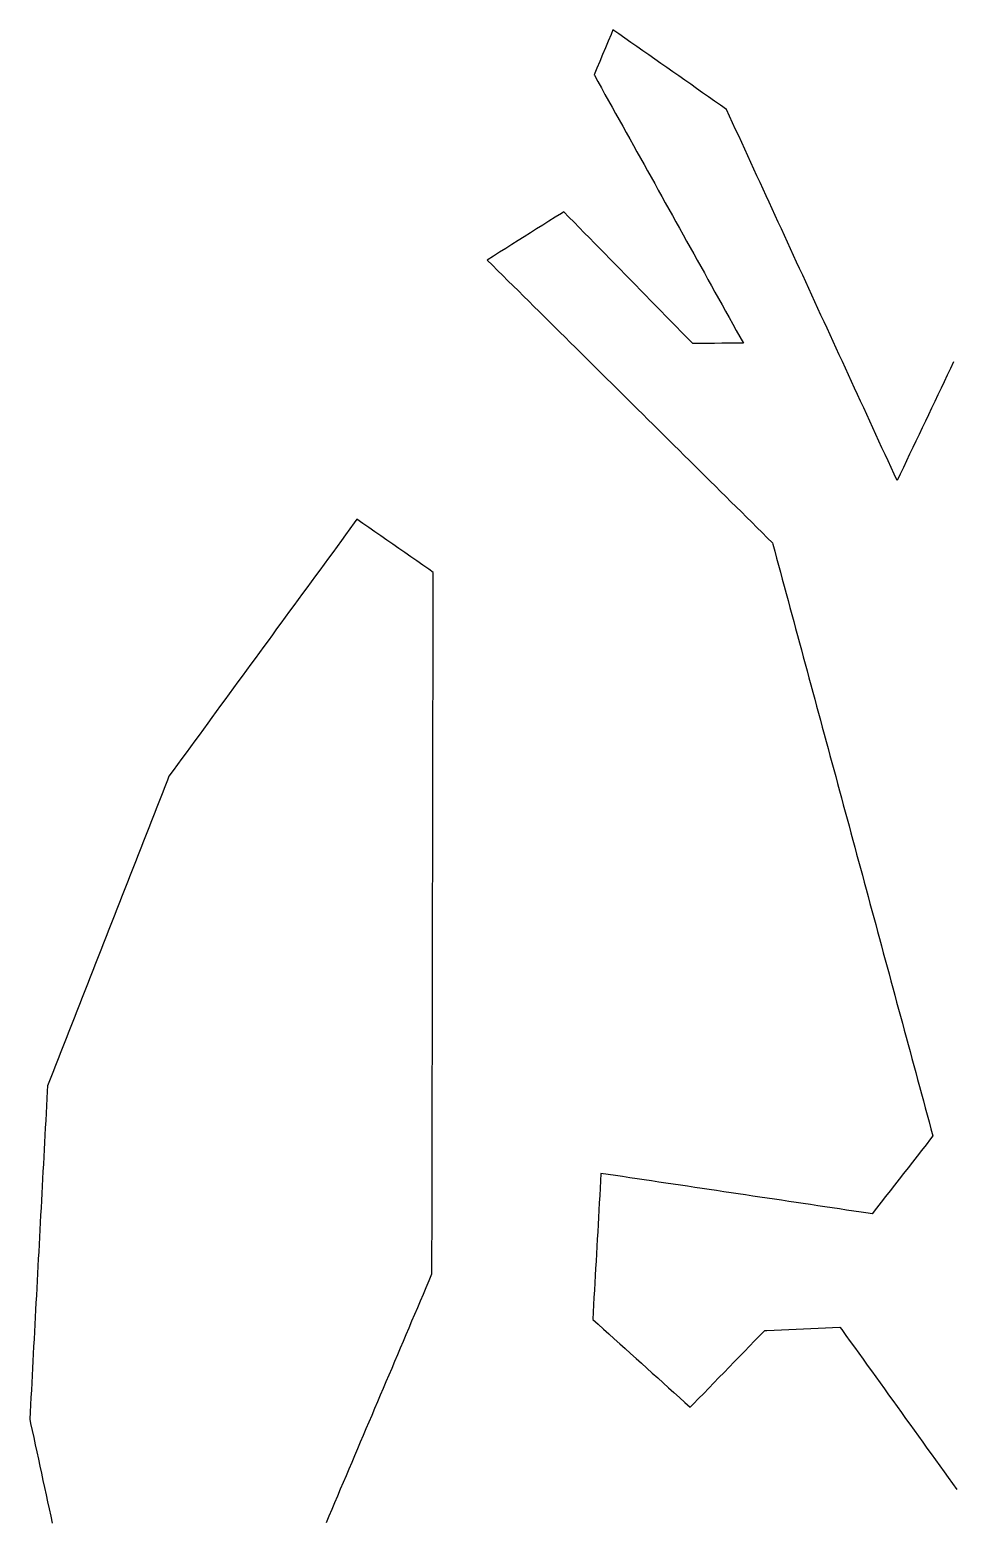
# Model space of a CAD drawing. Header units: millimetres. Extents: x 230 to 3347, y 514 to 5196.
# Drawn here: x 922 to 1048.4, y 3778.8 to 3982.7 of the extents above; entities that cross this region are included whole.
import ezdxf

# ---------------------------------------------------------------- set-up
doc = ezdxf.new("R2010")
doc.units = ezdxf.units.MM
doc.layers.add('ALL_ISLANDS', color=7, linetype='Continuous')
doc.layers.add('OUTLINE_ISLAND_01', color=7, linetype='Continuous')

msp = doc.modelspace()

# ---------------------------------------------------------------- linework, layer by layer
at = {"layer": 'ALL_ISLANDS'}
for points in [[(1048.4858, 3937.178), (1048.0561, 3936.2751), (1047.6263, 3935.3721), (1047.1966, 3934.4692), (1046.7668, 3933.5662), (1046.3371, 3932.6633), (1045.9073, 3931.7603), (1045.4776, 3930.8574), (1045.0479, 3929.9544), (1044.6181, 3929.0515), (1044.1884, 3928.1485), (1043.7586, 3927.2456), (1043.3289, 3926.3426), (1042.8992, 3925.4396), (1042.4694, 3924.5367), (1042.0397, 3923.6337), (1041.6099, 3922.7308), (1041.1802, 3921.8278), (1040.7505, 3920.9249), (1040.3506, 3921.7953), (1039.9331, 3922.704), (1039.5156, 3923.6126), (1039.0981, 3924.5213), (1038.6806, 3925.43), (1038.2631, 3926.3387), (1037.8456, 3927.2474), (1037.4281, 3928.1561), (1037.0106, 3929.0647), (1036.5931, 3929.9734), (1036.1757, 3930.8821), (1035.7582, 3931.7908), (1035.3407, 3932.6995), (1034.9232, 3933.6081), (1034.5057, 3934.5168), (1034.0882, 3935.4255), (1033.6707, 3936.3342), (1033.2532, 3937.2429), (1032.8357, 3938.1516), (1032.4183, 3939.0602), (1032.0008, 3939.9689), (1031.5833, 3940.8776), (1031.1658, 3941.7863), (1030.7483, 3942.695), (1030.3308, 3943.6036), (1029.9133, 3944.5123), (1029.4958, 3945.421), (1029.0783, 3946.3297), (1028.6609, 3947.2384), (1028.2434, 3948.1471), (1027.8259, 3949.0557), (1027.4084, 3949.9644), (1026.9909, 3950.8731), (1026.5734, 3951.7818), (1026.1559, 3952.6905), (1025.7384, 3953.5991), (1025.3209, 3954.5078), (1024.9034, 3955.4165), (1024.486, 3956.3252), (1024.0685, 3957.2339), (1023.651, 3958.1426), (1023.2335, 3959.0512), (1022.816, 3959.9599), (1022.3985, 3960.8686), (1021.981, 3961.7773), (1021.5635, 3962.686), (1021.146, 3963.5946), (1020.7286, 3964.5033), (1020.3111, 3965.412), (1019.8936, 3966.3207), (1019.4761, 3967.2294), (1019.0586, 3968.1381), (1018.6411, 3969.0467), (1018.2236, 3969.9554), (1017.8061, 3970.8641), (1017.3886, 3971.7728), (1016.578, 3972.3422), (1015.7598, 3972.917), (1014.9415, 3973.4919), (1014.1232, 3974.0667), (1013.3049, 3974.6415), (1012.4867, 3975.2163), (1011.6684, 3975.7912), (1010.8501, 3976.366), (1010.0318, 3976.9408), (1009.2136, 3977.5157), (1008.3953, 3978.0905), (1007.577, 3978.6653), (1006.7587, 3979.2401), (1005.9405, 3979.815), (1005.1222, 3980.3898), (1004.3039, 3980.9646), (1003.4857, 3981.5395), (1002.6674, 3982.1143), (1001.8491, 3982.6891), (1001.5832, 3982.0521), (1001.1979, 3981.1293), (1000.8127, 3980.2065), (1000.4274, 3979.2836), (1000.0422, 3978.3608), (999.6569, 3977.438), (999.2717, 3976.5152), (999.2992, 3976.4658), (999.785, 3975.5917), (1000.2709, 3974.7177), (1000.7567, 3973.8437), (1001.2426, 3972.9696), (1001.7284, 3972.0956), (1002.2143, 3971.2215), (1002.7001, 3970.3475), (1003.186, 3969.4734), (1003.6718, 3968.5994), (1004.1576, 3967.7254), (1004.6435, 3966.8513), (1005.1293, 3965.9773), (1005.6152, 3965.1032), (1006.101, 3964.2292), (1006.5869, 3963.3551), (1007.0727, 3962.4811), (1007.5586, 3961.6071), (1008.0444, 3960.733), (1008.5303, 3959.859), (1009.0161, 3958.9849), (1009.502, 3958.1109), (1009.9878, 3957.2368), (1010.4737, 3956.3628), (1010.9595, 3955.4888), (1011.4454, 3954.6147), (1011.9312, 3953.7407), (1012.4171, 3952.8666), (1012.9029, 3951.9926), (1013.3888, 3951.1185), (1013.8746, 3950.2445), (1014.3605, 3949.3705), (1014.8463, 3948.4964), (1015.3322, 3947.6224), (1015.818, 3946.7483), (1016.3039, 3945.8743), (1016.7897, 3945.0002), (1017.2756, 3944.1262), (1017.7614, 3943.2522), (1018.2473, 3942.3781), (1018.7331, 3941.5041), (1019.219, 3940.63), (1019.7048, 3939.756), (1018.7696, 3939.7491), (1017.7696, 3939.7418), (1016.7696, 3939.7344), (1015.7696, 3939.727), (1014.7697, 3939.7197), (1013.7697, 3939.7123), (1012.7697, 3939.705), (1012.6019, 3939.8766), (1011.9028, 3940.5916), (1011.2037, 3941.3066), (1010.5046, 3942.0216), (1009.8055, 3942.7366), (1009.1063, 3943.4516), (1008.4072, 3944.1666), (1007.7081, 3944.8816), (1007.009, 3945.5966), (1006.3098, 3946.3116), (1005.6107, 3947.0266), (1004.9116, 3947.7416), (1004.2125, 3948.4566), (1003.5134, 3949.1716), (1002.8142, 3949.8866), (1002.1151, 3950.6016), (1001.416, 3951.3166), (1000.7169, 3952.0316), (1000.0178, 3952.7466), (999.3186, 3953.4616), (998.6195, 3954.1766), (997.9204, 3954.8916), (997.2213, 3955.6066), (996.5221, 3956.3216), (995.823, 3957.0367), (995.1239, 3957.7517), (994.7798, 3957.5351), (993.9336, 3957.0023), (993.0873, 3956.4696), (992.241, 3955.9368), (991.3947, 3955.4041), (990.5485, 3954.8713), (989.7022, 3954.3386), (988.8559, 3953.8058), (988.0096, 3953.2731), (987.1634, 3952.7403), (986.3171, 3952.2076), (985.4708, 3951.6748), (984.6246, 3951.1421), (984.6353, 3951.1315), (985.3452, 3950.4272), (986.0552, 3949.723), (986.7652, 3949.0188), (987.4752, 3948.3146), (988.1852, 3947.6103), (988.8951, 3946.9061), (989.6051, 3946.2019), (990.3151, 3945.4977), (991.0251, 3944.7935), (991.7351, 3944.0892), (992.445, 3943.385), (993.155, 3942.6808), (993.865, 3941.9766), (994.575, 3941.2724), (995.285, 3940.5681), (995.9949, 3939.8639), (996.7049, 3939.1597), (997.4149, 3938.4555), (998.1249, 3937.7512), (998.8349, 3937.047), (999.5448, 3936.3428), (1000.2548, 3935.6386), (1000.9648, 3934.9344), (1001.6748, 3934.2301), (1002.3848, 3933.5259), (1003.0947, 3932.8217), (1003.8047, 3932.1175), (1004.5147, 3931.4132), (1005.2247, 3930.709), (1005.9347, 3930.0048), (1006.6446, 3929.3006), (1007.3546, 3928.5964), (1008.0646, 3927.8921), (1008.7746, 3927.1879), (1009.4846, 3926.4837), (1010.1945, 3925.7795), (1010.9045, 3925.0752), (1011.6145, 3924.371), (1012.3245, 3923.6668), (1013.0345, 3922.9626), (1013.7444, 3922.2584), (1014.4544, 3921.5541), (1015.1644, 3920.8499), (1015.8744, 3920.1457), (1016.5844, 3919.4415), (1017.2943, 3918.7373), (1018.0043, 3918.033), (1018.7143, 3917.3288), (1019.4243, 3916.6246), (1020.1343, 3915.9204), (1020.8442, 3915.2161), (1021.5542, 3914.5119), (1022.2642, 3913.8077), (1022.9742, 3913.1035), (1023.6842, 3912.3993), (1023.7292, 3912.2325), (1023.9902, 3911.2671), (1024.2511, 3910.3017), (1024.5121, 3909.3364), (1024.773, 3908.371), (1025.034, 3907.4057), (1025.2949, 3906.4403), (1025.5559, 3905.475), (1025.8168, 3904.5096), (1026.0777, 3903.5443), (1026.3387, 3902.5789), (1026.5996, 3901.6136), (1026.8606, 3900.6482), (1027.1215, 3899.6829), (1027.3825, 3898.7175), (1027.6434, 3897.7521), (1027.9043, 3896.7868), (1028.1653, 3895.8214), (1028.4262, 3894.8561), (1028.6872, 3893.8907), (1028.9481, 3892.9254), (1029.2091, 3891.96), (1029.47, 3890.9947), (1029.7309, 3890.0293), (1029.9919, 3889.064), (1030.2528, 3888.0986), (1030.5138, 3887.1332), (1030.7747, 3886.1679), (1031.0357, 3885.2025), (1031.2966, 3884.2372), (1031.5575, 3883.2718), (1031.8185, 3882.3065), (1032.0794, 3881.3411), (1032.3404, 3880.3758), (1032.6013, 3879.4104), (1032.8623, 3878.4451), (1033.1232, 3877.4797), (1033.3841, 3876.5144), (1033.6451, 3875.549), (1033.906, 3874.5836), (1034.167, 3873.6183), (1034.4279, 3872.6529), (1034.6889, 3871.6876), (1034.9498, 3870.7222), (1035.2107, 3869.7569), (1035.4717, 3868.7915), (1035.7326, 3867.8262), (1035.9936, 3866.8608), (1036.2545, 3865.8955), (1036.5155, 3864.9301), (1036.7764, 3863.9647), (1037.0373, 3862.9994), (1037.2983, 3862.034), (1037.5592, 3861.0687), (1037.8202, 3860.1033), (1038.0811, 3859.138), (1038.3421, 3858.1726), (1038.603, 3857.2073), (1038.8639, 3856.2419), (1039.1249, 3855.2766), (1039.3858, 3854.3112), (1039.6468, 3853.3459), (1039.9077, 3852.3805), (1040.1687, 3851.4151), (1040.4296, 3850.4498), (1040.6905, 3849.4844), (1040.9515, 3848.5191), (1041.2124, 3847.5537), (1041.4734, 3846.5884), (1041.7343, 3845.623), (1041.9953, 3844.6577), (1042.2562, 3843.6923), (1042.5171, 3842.727), (1042.7781, 3841.7616), (1043.039, 3840.7962), (1043.3, 3839.8309), (1043.5609, 3838.8655), (1043.8219, 3837.9002), (1044.0828, 3836.9348), (1044.3437, 3835.9695), (1044.6047, 3835.0041), (1044.8656, 3834.0388), (1045.1266, 3833.0734), (1045.3875, 3832.1081), (1045.6485, 3831.1427), (1045.3231, 3830.7258), (1044.708, 3829.9374), (1044.0928, 3829.1489), (1043.4777, 3828.3605), (1042.8625, 3827.5721), (1042.2474, 3826.7837), (1041.6322, 3825.9953), (1041.0171, 3825.2069), (1040.4019, 3824.4185), (1039.7868, 3823.6301), (1039.1716, 3822.8417), (1038.5565, 3822.0533), (1037.9413, 3821.2649), (1037.3262, 3820.4765), (1036.802, 3820.5546), (1035.8129, 3820.702), (1034.8238, 3820.8494), (1033.8347, 3820.9969), (1032.8457, 3821.1443), (1031.8566, 3821.2917), (1030.8675, 3821.4391), (1029.8785, 3821.5865), (1028.8894, 3821.734), (1027.9003, 3821.8814), (1026.9112, 3822.0288), (1025.9222, 3822.1762), (1024.9331, 3822.3237), (1023.944, 3822.4711), (1022.9549, 3822.6185), (1021.9659, 3822.7659), (1020.9768, 3822.9134), (1019.9877, 3823.0608), (1018.9986, 3823.2082), (1018.0096, 3823.3556), (1017.0205, 3823.5031), (1016.0314, 3823.6505), (1015.0423, 3823.7979), (1014.0533, 3823.9453), (1013.0642, 3824.0927), (1012.0751, 3824.2402), (1011.0861, 3824.3876), (1010.097, 3824.535), (1009.1079, 3824.6824), (1008.1188, 3824.8299), (1007.1298, 3824.9773), (1006.1407, 3825.1247), (1005.1516, 3825.2721), (1004.1625, 3825.4196), (1003.1735, 3825.567), (1002.1844, 3825.7144), (1001.1953, 3825.8618), (1000.2062, 3826.0092), (1000.2047, 3825.982), (1000.1483, 3824.9836), (1000.092, 3823.9852), (1000.0356, 3822.9868), (999.9792, 3821.9884), (999.9228, 3820.99), (999.8664, 3819.9916), (999.8101, 3818.9931), (999.7537, 3817.9947), (999.6973, 3816.9963), (999.6409, 3815.9979), (999.5845, 3814.9995), (999.5282, 3814.0011), (999.4718, 3813.0027), (999.4154, 3812.0043), (999.359, 3811.0059), (999.3027, 3810.0075), (999.2463, 3809.009), (999.1899, 3808.0106), (999.1335, 3807.0122), (999.0771, 3806.0138), (999.8065, 3805.3555), (1000.5489, 3804.6855), (1001.2912, 3804.0154), (1002.0336, 3803.3454), (1002.7759, 3802.6754), (1003.5182, 3802.0054), (1004.2606, 3801.3354), (1005.0029, 3800.6653), (1005.7453, 3799.9953), (1006.4876, 3799.3253), (1007.2299, 3798.6553), (1007.9723, 3797.9853), (1008.7146, 3797.3152), (1009.457, 3796.6452), (1010.1993, 3795.9752), (1010.9417, 3795.3052), (1011.684, 3794.6351), (1012.4263, 3793.9651), (1012.8827, 3794.4366), (1013.5781, 3795.1552), (1014.2736, 3795.8737), (1014.9691, 3796.5923), (1015.6645, 3797.3109), (1016.36, 3798.0294), (1017.0555, 3798.748), (1017.7509, 3799.4665), (1018.4464, 3800.1851), (1019.1419, 3800.9036), (1019.8373, 3801.6222), (1020.5328, 3802.3408), (1021.2283, 3803.0593), (1021.9237, 3803.7779), (1022.6192, 3804.4964), (1022.9338, 3804.5107), (1023.9328, 3804.5558), (1024.9318, 3804.601), (1025.9307, 3804.6461), (1026.9297, 3804.6913), (1027.9287, 3804.7364), (1028.9277, 3804.7816), (1029.9267, 3804.8268), (1030.9256, 3804.8719), (1031.9246, 3804.9171), (1032.9236, 3804.9622), (1033.1649, 3804.6267), (1033.7488, 3803.8148), (1034.3326, 3803.0029), (1034.9165, 3802.1911), (1035.5003, 3801.3792), (1036.0841, 3800.5673), (1036.668, 3799.7555), (1037.2518, 3798.9436), (1037.8357, 3798.1317), (1038.4195, 3797.3199), (1039.0034, 3796.508), (1039.5872, 3795.6961), (1040.1711, 3794.8843), (1040.7549, 3794.0724), (1041.3388, 3793.2606), (1041.9226, 3792.4487), (1042.5064, 3791.6368), (1043.0903, 3790.825), (1043.6741, 3790.0131), (1044.258, 3789.2012), (1044.8418, 3788.3894), (1045.4257, 3787.5775), (1046.0095, 3786.7656), (1046.5934, 3785.9538), (1047.1772, 3785.1419), (1047.7611, 3784.33), (1048.3449, 3783.5182), (1048.9288, 3782.7063)], [(962.6107, 3778.1772), (963.0014, 3779.0978), (963.392, 3780.0183), (963.7826, 3780.9389), (964.1732, 3781.8594), (964.5638, 3782.78), (964.9544, 3783.7006), (965.345, 3784.6211), (965.7356, 3785.5417), (966.1262, 3786.4622), (966.5168, 3787.3828), (966.9074, 3788.3034), (967.298, 3789.2239), (967.6886, 3790.1445), (968.0792, 3791.065), (968.4698, 3791.9856), (968.8604, 3792.9061), (969.251, 3793.8267), (969.6416, 3794.7473), (970.0322, 3795.6678), (970.4228, 3796.5884), (970.8135, 3797.5089), (971.2041, 3798.4295), (971.5947, 3799.3501), (971.9853, 3800.2706), (972.3759, 3801.1912), (972.7665, 3802.1117), (973.1571, 3803.0323), (973.5477, 3803.9528), (973.9383, 3804.8734), (974.3289, 3805.794), (974.7195, 3806.7145), (975.1101, 3807.6351), (975.5007, 3808.5556), (975.8913, 3809.4762), (976.2819, 3810.3968), (976.6725, 3811.3173), (977.0631, 3812.2379), (977.0633, 3812.3544), (977.0652, 3813.3544), (977.067, 3814.3544), (977.0689, 3815.3544), (977.0707, 3816.3544), (977.0725, 3817.3544), (977.0744, 3818.3544), (977.0762, 3819.3544), (977.0781, 3820.3544), (977.0799, 3821.3544), (977.0817, 3822.3544), (977.0836, 3823.3544), (977.0854, 3824.3544), (977.0872, 3825.3544), (977.0891, 3826.3544), (977.0909, 3827.3544), (977.0928, 3828.3544), (977.0946, 3829.3544), (977.0964, 3830.3544), (977.0983, 3831.3544), (977.1001, 3832.3544), (977.1019, 3833.3544), (977.1038, 3834.3544), (977.1056, 3835.3544), (977.1075, 3836.3544), (977.1093, 3837.3544), (977.1111, 3838.3544), (977.113, 3839.3544), (977.1148, 3840.3544), (977.1167, 3841.3544), (977.1185, 3842.3544), (977.1203, 3843.3544), (977.1222, 3844.3544), (977.124, 3845.3544), (977.1258, 3846.3544), (977.1277, 3847.3544), (977.1295, 3848.3544), (977.1314, 3849.3544), (977.1332, 3850.3544), (977.135, 3851.3543), (977.1369, 3852.3543), (977.1387, 3853.3543), (977.1405, 3854.3543), (977.1424, 3855.3543), (977.1442, 3856.3543), (977.1461, 3857.3543), (977.1479, 3858.3543), (977.1497, 3859.3543), (977.1516, 3860.3543), (977.1534, 3861.3543), (977.1552, 3862.3543), (977.1571, 3863.3543), (977.1589, 3864.3543), (977.1608, 3865.3543), (977.1626, 3866.3543), (977.1644, 3867.3543), (977.1663, 3868.3543), (977.1681, 3869.3543), (977.17, 3870.3543), (977.1718, 3871.3543), (977.1736, 3872.3543), (977.1755, 3873.3543), (977.1773, 3874.3543), (977.1791, 3875.3543), (977.181, 3876.3543), (977.1828, 3877.3543), (977.1847, 3878.3543), (977.1865, 3879.3543), (977.1883, 3880.3543), (977.1902, 3881.3543), (977.192, 3882.3543), (977.1938, 3883.3543), (977.1957, 3884.3543), (977.1975, 3885.3543), (977.1994, 3886.3543), (977.2012, 3887.3543), (977.203, 3888.3543), (977.2049, 3889.3543), (977.2067, 3890.3543), (977.2086, 3891.3543), (977.2104, 3892.3543), (977.2122, 3893.3543), (977.2141, 3894.3543), (977.2159, 3895.3543), (977.2177, 3896.3543), (977.2196, 3897.3543), (977.2214, 3898.3543), (977.2233, 3899.3543), (977.2251, 3900.3543), (977.2269, 3901.3543), (977.2288, 3902.3543), (977.2306, 3903.3543), (977.2324, 3904.3543), (977.2343, 3905.3543), (977.2361, 3906.3543), (977.238, 3907.3543), (977.2398, 3908.3543), (976.6417, 3908.7712), (975.8214, 3909.3431), (975.001, 3909.9149), (974.1807, 3910.4868), (973.3603, 3911.0587), (972.54, 3911.6305), (971.7196, 3912.2024), (970.8993, 3912.7743), (970.0789, 3913.3461), (969.2586, 3913.918), (968.4383, 3914.4899), (967.6179, 3915.0617), (966.7976, 3915.6336), (966.4284, 3915.1287), (965.8381, 3914.3215), (965.2478, 3913.5143), (964.6575, 3912.7071), (964.0672, 3911.8999), (963.4769, 3911.0927), (962.8867, 3910.2855), (962.2964, 3909.4783), (961.7061, 3908.6711), (961.1158, 3907.8639), (960.5255, 3907.0567), (959.9352, 3906.2496), (959.345, 3905.4424), (958.7547, 3904.6352), (958.1644, 3903.828), (957.5741, 3903.0208), (956.9838, 3902.2136), (956.3936, 3901.4064), (955.8033, 3900.5992), (955.213, 3899.792), (954.6227, 3898.9848), (954.0324, 3898.1776), (953.4421, 3897.3704), (952.8519, 3896.5632), (952.2616, 3895.756), (951.6713, 3894.9488), (951.081, 3894.1416), (950.4907, 3893.3344), (949.9004, 3892.5272), (949.3102, 3891.72), (948.7199, 3890.9128), (948.1296, 3890.1056), (947.5393, 3889.2984), (946.949, 3888.4912), (946.3587, 3887.684), (945.7685, 3886.8768), (945.1782, 3886.0696), (944.5879, 3885.2624), (943.9976, 3884.4552), (943.4073, 3883.648), (942.8171, 3882.8408), (942.2268, 3882.0336), (941.6365, 3881.2265), (941.0462, 3880.4193), (940.8391, 3879.8904), (940.4744, 3878.9593), (940.1097, 3878.0282), (939.7449, 3877.0971), (939.3802, 3876.166), (939.0155, 3875.2348), (938.6508, 3874.3037), (938.2861, 3873.3726), (937.9214, 3872.4415), (937.5567, 3871.5103), (937.192, 3870.5792), (936.8273, 3869.6481), (936.4626, 3868.717), (936.0978, 3867.7859), (935.7331, 3866.8547), (935.3684, 3865.9236), (935.0037, 3864.9925), (934.639, 3864.0614), (934.2743, 3863.1303), (933.9096, 3862.1991), (933.5449, 3861.268), (933.1802, 3860.3369), (932.8154, 3859.4058), (932.4507, 3858.4747), (932.086, 3857.5435), (931.7213, 3856.6124), (931.3566, 3855.6813), (930.9919, 3854.7502), (930.6272, 3853.819), (930.2625, 3852.8879), (929.8978, 3851.9568), (929.5331, 3851.0257), (929.1683, 3850.0946), (928.8036, 3849.1634), (928.4389, 3848.2323), (928.0742, 3847.3012), (927.7095, 3846.3701), (927.3448, 3845.439), (926.9801, 3844.5078), (926.6154, 3843.5767), (926.2507, 3842.6456), (925.886, 3841.7145), (925.5212, 3840.7834), (925.1565, 3839.8522), (924.7918, 3838.9211), (924.4271, 3837.99), (924.3882, 3837.2567), (924.3351, 3836.2581), (924.2821, 3835.2595), (924.2291, 3834.2609), (924.176, 3833.2623), (924.123, 3832.2637), (924.07, 3831.2651), (924.0169, 3830.2666), (923.9639, 3829.268), (923.9109, 3828.2694), (923.8578, 3827.2708), (923.8048, 3826.2722), (923.7518, 3825.2736), (923.6987, 3824.275), (923.6457, 3823.2764), (923.5927, 3822.2778), (923.5396, 3821.2792), (923.4866, 3820.2806), (923.4336, 3819.282), (923.3805, 3818.2834), (923.3275, 3817.2848), (923.2745, 3816.2863), (923.2214, 3815.2877), (923.1684, 3814.2891), (923.1154, 3813.2905), (923.0623, 3812.2919), (923.0093, 3811.2933), (922.9563, 3810.2947), (922.9032, 3809.2961), (922.8502, 3808.2975), (922.7972, 3807.2989), (922.7441, 3806.3003), (922.6911, 3805.3017), (922.6381, 3804.3031), (922.585, 3803.3045), (922.532, 3802.306), (922.479, 3801.3074), (922.4259, 3800.3088), (922.3729, 3799.3102), (922.3199, 3798.3116), (922.2668, 3797.313), (922.2138, 3796.3144), (922.1608, 3795.3158), (922.1077, 3794.3172), (922.0547, 3793.3186), (922.0017, 3792.32), (922.1212, 3791.7662), (922.3321, 3790.7887), (922.5431, 3789.8112), (922.754, 3788.8337), (922.9649, 3787.8562), (923.1759, 3786.8787), (923.3868, 3785.9012), (923.5978, 3784.9237), (923.8087, 3783.9462), (924.0196, 3782.9687), (924.2306, 3781.9912), (924.4415, 3781.0137), (924.6525, 3780.0362), (924.8634, 3779.0587), (925.0743, 3778.0812)]]:
    msp.add_lwpolyline(points, dxfattribs=at)
at = {"layer": 'OUTLINE_ISLAND_01'}
for points in [[(1048.4858, 3937.178), (1048.0561, 3936.2751), (1047.6263, 3935.3721), (1047.1966, 3934.4692), (1046.7668, 3933.5662), (1046.3371, 3932.6633), (1045.9073, 3931.7603), (1045.4776, 3930.8574), (1045.0479, 3929.9544), (1044.6181, 3929.0515), (1044.1884, 3928.1485), (1043.7586, 3927.2456), (1043.3289, 3926.3426), (1042.8992, 3925.4396), (1042.4694, 3924.5367), (1042.0397, 3923.6337), (1041.6099, 3922.7308), (1041.1802, 3921.8278), (1040.7505, 3920.9249), (1040.3506, 3921.7953), (1039.9331, 3922.704), (1039.5156, 3923.6126), (1039.0981, 3924.5213), (1038.6806, 3925.43), (1038.2631, 3926.3387), (1037.8456, 3927.2474), (1037.4281, 3928.1561), (1037.0106, 3929.0647), (1036.5931, 3929.9734), (1036.1757, 3930.8821), (1035.7582, 3931.7908), (1035.3407, 3932.6995), (1034.9232, 3933.6081), (1034.5057, 3934.5168), (1034.0882, 3935.4255), (1033.6707, 3936.3342), (1033.2532, 3937.2429), (1032.8357, 3938.1516), (1032.4183, 3939.0602), (1032.0008, 3939.9689), (1031.5833, 3940.8776), (1031.1658, 3941.7863), (1030.7483, 3942.695), (1030.3308, 3943.6036), (1029.9133, 3944.5123), (1029.4958, 3945.421), (1029.0783, 3946.3297), (1028.6609, 3947.2384), (1028.2434, 3948.1471), (1027.8259, 3949.0557), (1027.4084, 3949.9644), (1026.9909, 3950.8731), (1026.5734, 3951.7818), (1026.1559, 3952.6905), (1025.7384, 3953.5991), (1025.3209, 3954.5078), (1024.9034, 3955.4165), (1024.486, 3956.3252), (1024.0685, 3957.2339), (1023.651, 3958.1426), (1023.2335, 3959.0512), (1022.816, 3959.9599), (1022.3985, 3960.8686), (1021.981, 3961.7773), (1021.5635, 3962.686), (1021.146, 3963.5946), (1020.7286, 3964.5033), (1020.3111, 3965.412), (1019.8936, 3966.3207), (1019.4761, 3967.2294), (1019.0586, 3968.1381), (1018.6411, 3969.0467), (1018.2236, 3969.9554), (1017.8061, 3970.8641), (1017.3886, 3971.7728), (1016.578, 3972.3422), (1015.7598, 3972.917), (1014.9415, 3973.4919), (1014.1232, 3974.0667), (1013.3049, 3974.6415), (1012.4867, 3975.2163), (1011.6684, 3975.7912), (1010.8501, 3976.366), (1010.0318, 3976.9408), (1009.2136, 3977.5157), (1008.3953, 3978.0905), (1007.577, 3978.6653), (1006.7587, 3979.2401), (1005.9405, 3979.815), (1005.1222, 3980.3898), (1004.3039, 3980.9646), (1003.4857, 3981.5395), (1002.6674, 3982.1143), (1001.8491, 3982.6891), (1001.5832, 3982.0521), (1001.1979, 3981.1293), (1000.8127, 3980.2065), (1000.4274, 3979.2836), (1000.0422, 3978.3608), (999.6569, 3977.438), (999.2717, 3976.5152), (999.2992, 3976.4658), (999.785, 3975.5917), (1000.2709, 3974.7177), (1000.7567, 3973.8437), (1001.2426, 3972.9696), (1001.7284, 3972.0956), (1002.2143, 3971.2215), (1002.7001, 3970.3475), (1003.186, 3969.4734), (1003.6718, 3968.5994), (1004.1576, 3967.7254), (1004.6435, 3966.8513), (1005.1293, 3965.9773), (1005.6152, 3965.1032), (1006.101, 3964.2292), (1006.5869, 3963.3551), (1007.0727, 3962.4811), (1007.5586, 3961.6071), (1008.0444, 3960.733), (1008.5303, 3959.859), (1009.0161, 3958.9849), (1009.502, 3958.1109), (1009.9878, 3957.2368), (1010.4737, 3956.3628), (1010.9595, 3955.4888), (1011.4454, 3954.6147), (1011.9312, 3953.7407), (1012.4171, 3952.8666), (1012.9029, 3951.9926), (1013.3888, 3951.1185), (1013.8746, 3950.2445), (1014.3605, 3949.3705), (1014.8463, 3948.4964), (1015.3322, 3947.6224), (1015.818, 3946.7483), (1016.3039, 3945.8743), (1016.7897, 3945.0002), (1017.2756, 3944.1262), (1017.7614, 3943.2522), (1018.2473, 3942.3781), (1018.7331, 3941.5041), (1019.219, 3940.63), (1019.7048, 3939.756), (1018.7696, 3939.7491), (1017.7696, 3939.7418), (1016.7696, 3939.7344), (1015.7696, 3939.727), (1014.7697, 3939.7197), (1013.7697, 3939.7123), (1012.7697, 3939.705), (1012.6019, 3939.8766), (1011.9028, 3940.5916), (1011.2037, 3941.3066), (1010.5046, 3942.0216), (1009.8055, 3942.7366), (1009.1063, 3943.4516), (1008.4072, 3944.1666), (1007.7081, 3944.8816), (1007.009, 3945.5966), (1006.3098, 3946.3116), (1005.6107, 3947.0266), (1004.9116, 3947.7416), (1004.2125, 3948.4566), (1003.5134, 3949.1716), (1002.8142, 3949.8866), (1002.1151, 3950.6016), (1001.416, 3951.3166), (1000.7169, 3952.0316), (1000.0178, 3952.7466), (999.3186, 3953.4616), (998.6195, 3954.1766), (997.9204, 3954.8916), (997.2213, 3955.6066), (996.5221, 3956.3216), (995.823, 3957.0367), (995.1239, 3957.7517), (994.7798, 3957.5351), (993.9336, 3957.0023), (993.0873, 3956.4696), (992.241, 3955.9368), (991.3947, 3955.4041), (990.5485, 3954.8713), (989.7022, 3954.3386), (988.8559, 3953.8058), (988.0096, 3953.2731), (987.1634, 3952.7403), (986.3171, 3952.2076), (985.4708, 3951.6748), (984.6246, 3951.1421), (984.6353, 3951.1315), (985.3452, 3950.4272), (986.0552, 3949.723), (986.7652, 3949.0188), (987.4752, 3948.3146), (988.1852, 3947.6103), (988.8951, 3946.9061), (989.6051, 3946.2019), (990.3151, 3945.4977), (991.0251, 3944.7935), (991.7351, 3944.0892), (992.445, 3943.385), (993.155, 3942.6808), (993.865, 3941.9766), (994.575, 3941.2724), (995.285, 3940.5681), (995.9949, 3939.8639), (996.7049, 3939.1597), (997.4149, 3938.4555), (998.1249, 3937.7512), (998.8349, 3937.047), (999.5448, 3936.3428), (1000.2548, 3935.6386), (1000.9648, 3934.9344), (1001.6748, 3934.2301), (1002.3848, 3933.5259), (1003.0947, 3932.8217), (1003.8047, 3932.1175), (1004.5147, 3931.4132), (1005.2247, 3930.709), (1005.9347, 3930.0048), (1006.6446, 3929.3006), (1007.3546, 3928.5964), (1008.0646, 3927.8921), (1008.7746, 3927.1879), (1009.4846, 3926.4837), (1010.1945, 3925.7795), (1010.9045, 3925.0752), (1011.6145, 3924.371), (1012.3245, 3923.6668), (1013.0345, 3922.9626), (1013.7444, 3922.2584), (1014.4544, 3921.5541), (1015.1644, 3920.8499), (1015.8744, 3920.1457), (1016.5844, 3919.4415), (1017.2943, 3918.7373), (1018.0043, 3918.033), (1018.7143, 3917.3288), (1019.4243, 3916.6246), (1020.1343, 3915.9204), (1020.8442, 3915.2161), (1021.5542, 3914.5119), (1022.2642, 3913.8077), (1022.9742, 3913.1035), (1023.6842, 3912.3993), (1023.7292, 3912.2325), (1023.9902, 3911.2671), (1024.2511, 3910.3017), (1024.5121, 3909.3364), (1024.773, 3908.371), (1025.034, 3907.4057), (1025.2949, 3906.4403), (1025.5559, 3905.475), (1025.8168, 3904.5096), (1026.0777, 3903.5443), (1026.3387, 3902.5789), (1026.5996, 3901.6136), (1026.8606, 3900.6482), (1027.1215, 3899.6829), (1027.3825, 3898.7175), (1027.6434, 3897.7521), (1027.9043, 3896.7868), (1028.1653, 3895.8214), (1028.4262, 3894.8561), (1028.6872, 3893.8907), (1028.9481, 3892.9254), (1029.2091, 3891.96), (1029.47, 3890.9947), (1029.7309, 3890.0293), (1029.9919, 3889.064), (1030.2528, 3888.0986), (1030.5138, 3887.1332), (1030.7747, 3886.1679), (1031.0357, 3885.2025), (1031.2966, 3884.2372), (1031.5575, 3883.2718), (1031.8185, 3882.3065), (1032.0794, 3881.3411), (1032.3404, 3880.3758), (1032.6013, 3879.4104), (1032.8623, 3878.4451), (1033.1232, 3877.4797), (1033.3841, 3876.5144), (1033.6451, 3875.549), (1033.906, 3874.5836), (1034.167, 3873.6183), (1034.4279, 3872.6529), (1034.6889, 3871.6876), (1034.9498, 3870.7222), (1035.2107, 3869.7569), (1035.4717, 3868.7915), (1035.7326, 3867.8262), (1035.9936, 3866.8608), (1036.2545, 3865.8955), (1036.5155, 3864.9301), (1036.7764, 3863.9647), (1037.0373, 3862.9994), (1037.2983, 3862.034), (1037.5592, 3861.0687), (1037.8202, 3860.1033), (1038.0811, 3859.138), (1038.3421, 3858.1726), (1038.603, 3857.2073), (1038.8639, 3856.2419), (1039.1249, 3855.2766), (1039.3858, 3854.3112), (1039.6468, 3853.3459), (1039.9077, 3852.3805), (1040.1687, 3851.4151), (1040.4296, 3850.4498), (1040.6905, 3849.4844), (1040.9515, 3848.5191), (1041.2124, 3847.5537), (1041.4734, 3846.5884), (1041.7343, 3845.623), (1041.9953, 3844.6577), (1042.2562, 3843.6923), (1042.5171, 3842.727), (1042.7781, 3841.7616), (1043.039, 3840.7962), (1043.3, 3839.8309), (1043.5609, 3838.8655), (1043.8219, 3837.9002), (1044.0828, 3836.9348), (1044.3437, 3835.9695), (1044.6047, 3835.0041), (1044.8656, 3834.0388), (1045.1266, 3833.0734), (1045.3875, 3832.1081), (1045.6485, 3831.1427), (1045.3231, 3830.7258), (1044.708, 3829.9374), (1044.0928, 3829.1489), (1043.4777, 3828.3605), (1042.8625, 3827.5721), (1042.2474, 3826.7837), (1041.6322, 3825.9953), (1041.0171, 3825.2069), (1040.4019, 3824.4185), (1039.7868, 3823.6301), (1039.1716, 3822.8417), (1038.5565, 3822.0533), (1037.9413, 3821.2649), (1037.3262, 3820.4765), (1036.802, 3820.5546), (1035.8129, 3820.702), (1034.8238, 3820.8494), (1033.8347, 3820.9969), (1032.8457, 3821.1443), (1031.8566, 3821.2917), (1030.8675, 3821.4391), (1029.8785, 3821.5865), (1028.8894, 3821.734), (1027.9003, 3821.8814), (1026.9112, 3822.0288), (1025.9222, 3822.1762), (1024.9331, 3822.3237), (1023.944, 3822.4711), (1022.9549, 3822.6185), (1021.9659, 3822.7659), (1020.9768, 3822.9134), (1019.9877, 3823.0608), (1018.9986, 3823.2082), (1018.0096, 3823.3556), (1017.0205, 3823.5031), (1016.0314, 3823.6505), (1015.0423, 3823.7979), (1014.0533, 3823.9453), (1013.0642, 3824.0927), (1012.0751, 3824.2402), (1011.0861, 3824.3876), (1010.097, 3824.535), (1009.1079, 3824.6824), (1008.1188, 3824.8299), (1007.1298, 3824.9773), (1006.1407, 3825.1247), (1005.1516, 3825.2721), (1004.1625, 3825.4196), (1003.1735, 3825.567), (1002.1844, 3825.7144), (1001.1953, 3825.8618), (1000.2062, 3826.0092), (1000.2047, 3825.982), (1000.1483, 3824.9836), (1000.092, 3823.9852), (1000.0356, 3822.9868), (999.9792, 3821.9884), (999.9228, 3820.99), (999.8664, 3819.9916), (999.8101, 3818.9931), (999.7537, 3817.9947), (999.6973, 3816.9963), (999.6409, 3815.9979), (999.5845, 3814.9995), (999.5282, 3814.0011), (999.4718, 3813.0027), (999.4154, 3812.0043), (999.359, 3811.0059), (999.3027, 3810.0075), (999.2463, 3809.009), (999.1899, 3808.0106), (999.1335, 3807.0122), (999.0771, 3806.0138), (999.8065, 3805.3555), (1000.5489, 3804.6855), (1001.2912, 3804.0154), (1002.0336, 3803.3454), (1002.7759, 3802.6754), (1003.5182, 3802.0054), (1004.2606, 3801.3354), (1005.0029, 3800.6653), (1005.7453, 3799.9953), (1006.4876, 3799.3253), (1007.2299, 3798.6553), (1007.9723, 3797.9853), (1008.7146, 3797.3152), (1009.457, 3796.6452), (1010.1993, 3795.9752), (1010.9417, 3795.3052), (1011.684, 3794.6351), (1012.4263, 3793.9651), (1012.8827, 3794.4366), (1013.5781, 3795.1552), (1014.2736, 3795.8737), (1014.9691, 3796.5923), (1015.6645, 3797.3109), (1016.36, 3798.0294), (1017.0555, 3798.748), (1017.7509, 3799.4665), (1018.4464, 3800.1851), (1019.1419, 3800.9036), (1019.8373, 3801.6222), (1020.5328, 3802.3408), (1021.2283, 3803.0593), (1021.9237, 3803.7779), (1022.6192, 3804.4964), (1022.9338, 3804.5107), (1023.9328, 3804.5558), (1024.9318, 3804.601), (1025.9307, 3804.6461), (1026.9297, 3804.6913), (1027.9287, 3804.7364), (1028.9277, 3804.7816), (1029.9267, 3804.8268), (1030.9256, 3804.8719), (1031.9246, 3804.9171), (1032.9236, 3804.9622), (1033.1649, 3804.6267), (1033.7488, 3803.8148), (1034.3326, 3803.0029), (1034.9165, 3802.1911), (1035.5003, 3801.3792), (1036.0841, 3800.5673), (1036.668, 3799.7555), (1037.2518, 3798.9436), (1037.8357, 3798.1317), (1038.4195, 3797.3199), (1039.0034, 3796.508), (1039.5872, 3795.6961), (1040.1711, 3794.8843), (1040.7549, 3794.0724), (1041.3388, 3793.2606), (1041.9226, 3792.4487), (1042.5064, 3791.6368), (1043.0903, 3790.825), (1043.6741, 3790.0131), (1044.258, 3789.2012), (1044.8418, 3788.3894), (1045.4257, 3787.5775), (1046.0095, 3786.7656), (1046.5934, 3785.9538), (1047.1772, 3785.1419), (1047.7611, 3784.33), (1048.3449, 3783.5182), (1048.9288, 3782.7063)], [(962.6107, 3778.1772), (963.0014, 3779.0978), (963.392, 3780.0183), (963.7826, 3780.9389), (964.1732, 3781.8594), (964.5638, 3782.78), (964.9544, 3783.7006), (965.345, 3784.6211), (965.7356, 3785.5417), (966.1262, 3786.4622), (966.5168, 3787.3828), (966.9074, 3788.3034), (967.298, 3789.2239), (967.6886, 3790.1445), (968.0792, 3791.065), (968.4698, 3791.9856), (968.8604, 3792.9061), (969.251, 3793.8267), (969.6416, 3794.7473), (970.0322, 3795.6678), (970.4228, 3796.5884), (970.8135, 3797.5089), (971.2041, 3798.4295), (971.5947, 3799.3501), (971.9853, 3800.2706), (972.3759, 3801.1912), (972.7665, 3802.1117), (973.1571, 3803.0323), (973.5477, 3803.9528), (973.9383, 3804.8734), (974.3289, 3805.794), (974.7195, 3806.7145), (975.1101, 3807.6351), (975.5007, 3808.5556), (975.8913, 3809.4762), (976.2819, 3810.3968), (976.6725, 3811.3173), (977.0631, 3812.2379), (977.0633, 3812.3544), (977.0652, 3813.3544), (977.067, 3814.3544), (977.0689, 3815.3544), (977.0707, 3816.3544), (977.0725, 3817.3544), (977.0744, 3818.3544), (977.0762, 3819.3544), (977.0781, 3820.3544), (977.0799, 3821.3544), (977.0817, 3822.3544), (977.0836, 3823.3544), (977.0854, 3824.3544), (977.0872, 3825.3544), (977.0891, 3826.3544), (977.0909, 3827.3544), (977.0928, 3828.3544), (977.0946, 3829.3544), (977.0964, 3830.3544), (977.0983, 3831.3544), (977.1001, 3832.3544), (977.1019, 3833.3544), (977.1038, 3834.3544), (977.1056, 3835.3544), (977.1075, 3836.3544), (977.1093, 3837.3544), (977.1111, 3838.3544), (977.113, 3839.3544), (977.1148, 3840.3544), (977.1167, 3841.3544), (977.1185, 3842.3544), (977.1203, 3843.3544), (977.1222, 3844.3544), (977.124, 3845.3544), (977.1258, 3846.3544), (977.1277, 3847.3544), (977.1295, 3848.3544), (977.1314, 3849.3544), (977.1332, 3850.3544), (977.135, 3851.3543), (977.1369, 3852.3543), (977.1387, 3853.3543), (977.1405, 3854.3543), (977.1424, 3855.3543), (977.1442, 3856.3543), (977.1461, 3857.3543), (977.1479, 3858.3543), (977.1497, 3859.3543), (977.1516, 3860.3543), (977.1534, 3861.3543), (977.1552, 3862.3543), (977.1571, 3863.3543), (977.1589, 3864.3543), (977.1608, 3865.3543), (977.1626, 3866.3543), (977.1644, 3867.3543), (977.1663, 3868.3543), (977.1681, 3869.3543), (977.17, 3870.3543), (977.1718, 3871.3543), (977.1736, 3872.3543), (977.1755, 3873.3543), (977.1773, 3874.3543), (977.1791, 3875.3543), (977.181, 3876.3543), (977.1828, 3877.3543), (977.1847, 3878.3543), (977.1865, 3879.3543), (977.1883, 3880.3543), (977.1902, 3881.3543), (977.192, 3882.3543), (977.1938, 3883.3543), (977.1957, 3884.3543), (977.1975, 3885.3543), (977.1994, 3886.3543), (977.2012, 3887.3543), (977.203, 3888.3543), (977.2049, 3889.3543), (977.2067, 3890.3543), (977.2086, 3891.3543), (977.2104, 3892.3543), (977.2122, 3893.3543), (977.2141, 3894.3543), (977.2159, 3895.3543), (977.2177, 3896.3543), (977.2196, 3897.3543), (977.2214, 3898.3543), (977.2233, 3899.3543), (977.2251, 3900.3543), (977.2269, 3901.3543), (977.2288, 3902.3543), (977.2306, 3903.3543), (977.2324, 3904.3543), (977.2343, 3905.3543), (977.2361, 3906.3543), (977.238, 3907.3543), (977.2398, 3908.3543), (976.6417, 3908.7712), (975.8214, 3909.3431), (975.001, 3909.9149), (974.1807, 3910.4868), (973.3603, 3911.0587), (972.54, 3911.6305), (971.7196, 3912.2024), (970.8993, 3912.7743), (970.0789, 3913.3461), (969.2586, 3913.918), (968.4383, 3914.4899), (967.6179, 3915.0617), (966.7976, 3915.6336), (966.4284, 3915.1287), (965.8381, 3914.3215), (965.2478, 3913.5143), (964.6575, 3912.7071), (964.0672, 3911.8999), (963.4769, 3911.0927), (962.8867, 3910.2855), (962.2964, 3909.4783), (961.7061, 3908.6711), (961.1158, 3907.8639), (960.5255, 3907.0567), (959.9352, 3906.2496), (959.345, 3905.4424), (958.7547, 3904.6352), (958.1644, 3903.828), (957.5741, 3903.0208), (956.9838, 3902.2136), (956.3936, 3901.4064), (955.8033, 3900.5992), (955.213, 3899.792), (954.6227, 3898.9848), (954.0324, 3898.1776), (953.4421, 3897.3704), (952.8519, 3896.5632), (952.2616, 3895.756), (951.6713, 3894.9488), (951.081, 3894.1416), (950.4907, 3893.3344), (949.9004, 3892.5272), (949.3102, 3891.72), (948.7199, 3890.9128), (948.1296, 3890.1056), (947.5393, 3889.2984), (946.949, 3888.4912), (946.3587, 3887.684), (945.7685, 3886.8768), (945.1782, 3886.0696), (944.5879, 3885.2624), (943.9976, 3884.4552), (943.4073, 3883.648), (942.8171, 3882.8408), (942.2268, 3882.0336), (941.6365, 3881.2265), (941.0462, 3880.4193), (940.8391, 3879.8904), (940.4744, 3878.9593), (940.1097, 3878.0282), (939.7449, 3877.0971), (939.3802, 3876.166), (939.0155, 3875.2348), (938.6508, 3874.3037), (938.2861, 3873.3726), (937.9214, 3872.4415), (937.5567, 3871.5103), (937.192, 3870.5792), (936.8273, 3869.6481), (936.4626, 3868.717), (936.0978, 3867.7859), (935.7331, 3866.8547), (935.3684, 3865.9236), (935.0037, 3864.9925), (934.639, 3864.0614), (934.2743, 3863.1303), (933.9096, 3862.1991), (933.5449, 3861.268), (933.1802, 3860.3369), (932.8154, 3859.4058), (932.4507, 3858.4747), (932.086, 3857.5435), (931.7213, 3856.6124), (931.3566, 3855.6813), (930.9919, 3854.7502), (930.6272, 3853.819), (930.2625, 3852.8879), (929.8978, 3851.9568), (929.5331, 3851.0257), (929.1683, 3850.0946), (928.8036, 3849.1634), (928.4389, 3848.2323), (928.0742, 3847.3012), (927.7095, 3846.3701), (927.3448, 3845.439), (926.9801, 3844.5078), (926.6154, 3843.5767), (926.2507, 3842.6456), (925.886, 3841.7145), (925.5212, 3840.7834), (925.1565, 3839.8522), (924.7918, 3838.9211), (924.4271, 3837.99), (924.3882, 3837.2567), (924.3351, 3836.2581), (924.2821, 3835.2595), (924.2291, 3834.2609), (924.176, 3833.2623), (924.123, 3832.2637), (924.07, 3831.2651), (924.0169, 3830.2666), (923.9639, 3829.268), (923.9109, 3828.2694), (923.8578, 3827.2708), (923.8048, 3826.2722), (923.7518, 3825.2736), (923.6987, 3824.275), (923.6457, 3823.2764), (923.5927, 3822.2778), (923.5396, 3821.2792), (923.4866, 3820.2806), (923.4336, 3819.282), (923.3805, 3818.2834), (923.3275, 3817.2848), (923.2745, 3816.2863), (923.2214, 3815.2877), (923.1684, 3814.2891), (923.1154, 3813.2905), (923.0623, 3812.2919), (923.0093, 3811.2933), (922.9563, 3810.2947), (922.9032, 3809.2961), (922.8502, 3808.2975), (922.7972, 3807.2989), (922.7441, 3806.3003), (922.6911, 3805.3017), (922.6381, 3804.3031), (922.585, 3803.3045), (922.532, 3802.306), (922.479, 3801.3074), (922.4259, 3800.3088), (922.3729, 3799.3102), (922.3199, 3798.3116), (922.2668, 3797.313), (922.2138, 3796.3144), (922.1608, 3795.3158), (922.1077, 3794.3172), (922.0547, 3793.3186), (922.0017, 3792.32), (922.1212, 3791.7662), (922.3321, 3790.7887), (922.5431, 3789.8112), (922.754, 3788.8337), (922.9649, 3787.8562), (923.1759, 3786.8787), (923.3868, 3785.9012), (923.5978, 3784.9237), (923.8087, 3783.9462), (924.0196, 3782.9687), (924.2306, 3781.9912), (924.4415, 3781.0137), (924.6525, 3780.0362), (924.8634, 3779.0587), (925.0743, 3778.0812)]]:
    msp.add_lwpolyline(points, dxfattribs=at)

doc.saveas('drawing.dxf')
